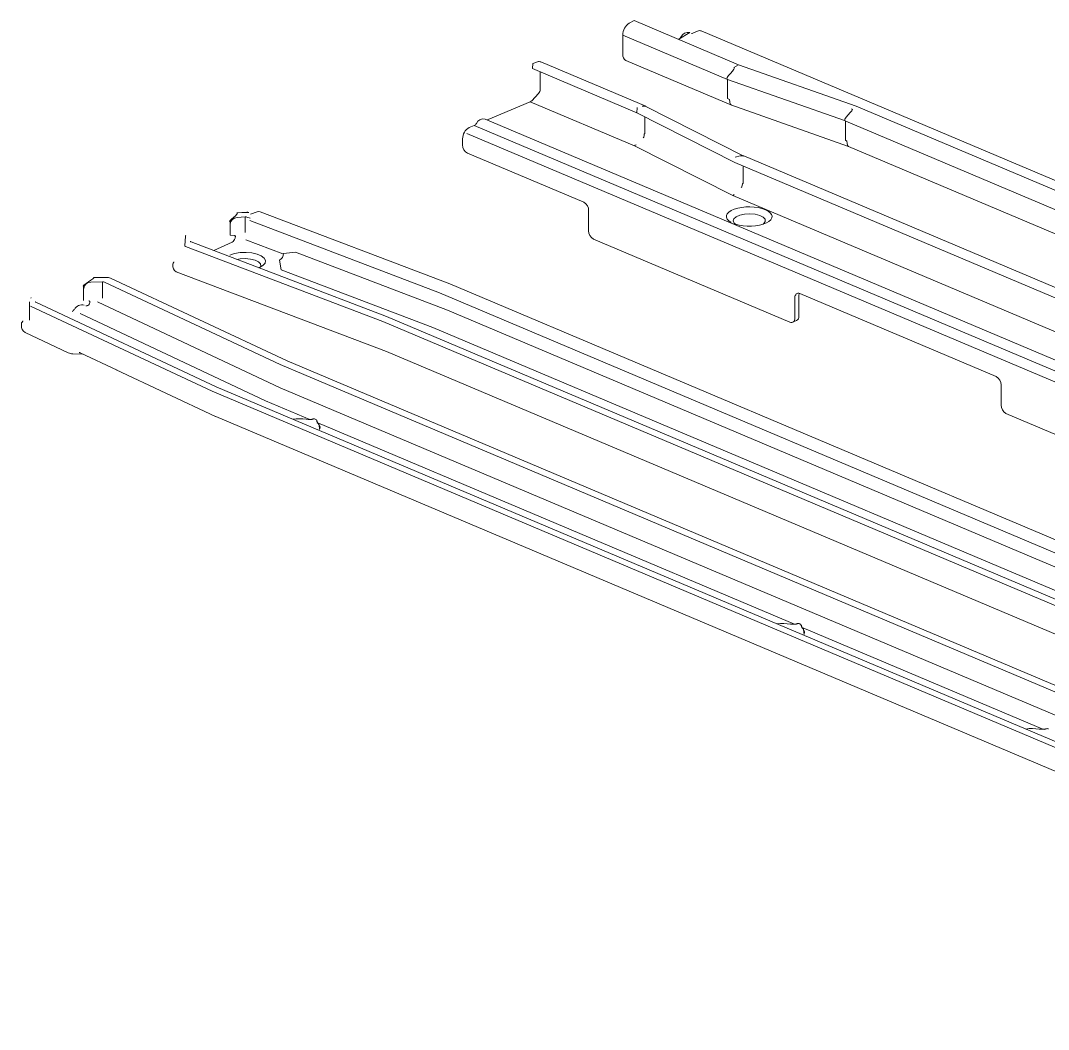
# Model space of a CAD drawing. Header units: metres. Extents: x -30.9 to 24.7, y -10.3 to 6.8.
# Drawn here: x -7.088 to -5.85, y 5.355 to 6.571 of the extents above; entities that cross this region are included whole.
import ezdxf

# ---------------------------------------------------------------- set-up
doc = ezdxf.new("R2010")
doc.units = ezdxf.units.M
doc.header["$MEASUREMENT"] = 0
doc.layers.add('PDF_Working_Num_Penna__7_Num_Penna__7', color=7, linetype='Continuous', lineweight=18)

msp = doc.modelspace()

# ---------------------------------------------------------------- linework, layer by layer
at = {"layer": 'PDF_Working_Num_Penna__7_Num_Penna__7', "color": 7, "linetype": 'Continuous', "lineweight": 18, "flags": 128}
for points in [[(-6.3625, 6.553, -0.256422), (-6.3546, 6.5674), (-6.3487, 6.5706)], [(-6.2361, 6.4996), (-6.3625, 6.553), (-6.3625, 6.5299, 0.305809), (-6.3586, 6.5223), (-6.2324, 6.469)], [(-4.2367, 5.6997), (-6.2679, 6.5581, 0.204279), (-6.2722, 6.5579), (-6.2782, 6.5553, -0.105156), (-6.2795, 6.5551)], [(-6.3348, 6.4673), (-6.461, 6.5207, 0.180513), (-6.465, 6.5208), (-6.4709, 6.5189), (-6.4713, 6.5127)], [(-6.4738, 6.4727, 0.10334), (-6.472, 6.474), (-6.464, 6.4825, 0.18427), (-6.4618, 6.488), (-6.4618, 6.5087)], [(-6.23, 6.3597), (-6.3482, 6.4196), (-6.4738, 6.4727), (-6.5247, 6.4512, -0.107798), (-6.5259, 6.4509)], [(-4.3848, 5.5715, 0.024118), (-4.3855, 5.5715, 0.016941), (-4.3867, 5.5712), (-4.389, 5.5704, -0.011179), (-4.3916, 5.5694, -0.028087), (-4.3974, 5.5678, -0.023401), (-4.4043, 5.5666, -0.021638), (-4.4118, 5.566, -0.020486), (-4.4197, 5.566, -0.021924), (-4.4274, 5.5666, -0.023934), (-4.4344, 5.5679, -0.029666), (-4.4404, 5.5696, -0.007472), (-4.4425, 5.5704), (-6.5282, 6.4519, 0.361679), (-6.5387, 6.4465, -0.146899), (-6.5414, 6.4441)], [(-4.4556, 5.5627), (-6.5414, 6.4441), (-6.5474, 6.4416, 0.276822), (-6.5553, 6.4282), (-6.5553, 6.4208, 0.276458), (-6.5494, 6.4107), (-6.4094, 6.3516, -0.27658), (-6.4035, 6.3415), (-6.4035, 6.3173, 0.276854), (-6.3976, 6.3072), (-6.161, 6.2072), (-6.1599, 6.2069), (-6.1588, 6.2068), (-6.1577, 6.2071), (-6.1568, 6.2077), (-6.1561, 6.2085), (-6.1555, 6.2096), (-6.1552, 6.2109), (-6.1551, 6.2123), (-6.1551, 6.2365), (-6.155, 6.238), (-6.1546, 6.2393), (-6.1541, 6.2403), (-6.1534, 6.2412), (-6.1525, 6.2417), (-6.1514, 6.242), (-6.1503, 6.242), (-6.1492, 6.2416), (-5.9126, 6.1416, -0.276976), (-5.9067, 6.1316), (-5.9067, 6.1073, 0.276336), (-5.9008, 6.0972), (-5.6642, 5.9973)], [(-6.5708, 6.2534), (-6.7993, 6.3403, 0.170806), (-6.8028, 6.3403), (-6.811, 6.3374)], [(-6.8302, 6.3118), (-6.8354, 6.3119), (-6.8354, 6.3197, 0.013265), (-6.8354, 6.3204), (-6.8354, 6.3281)], [(-6.8113, 6.3323), (-6.8151, 6.3337, 0.101133), (-6.8174, 6.334), (-6.8269, 6.3334, 0.387576), (-6.8352, 6.3253)], [(-6.8891, 6.311), (-6.8901, 6.2993), (-6.8901, 6.299), (-6.8899, 6.2988), (-6.8898, 6.2987), (-6.8896, 6.2986), (-6.8894, 6.2985), (-6.8892, 6.2984), (-6.6514, 6.2079), (-4.8439, 5.444, -0.062185), (-4.8382, 5.4406, 0.00813), (-4.8385, 5.4367), (-4.8417, 5.3968, 0.044502), (-4.8416, 5.3924, 0.000949), (-4.8415, 5.3913, 0.005666), (-4.841, 5.3876)], [(-6.8293, 6.3083, -0.185501), (-6.8331, 6.3037), (-6.855, 6.2934)], [(-4.787, 5.4545), (-4.7985, 5.4545), (-4.8152, 5.4616), (-4.8425, 5.4618), (-6.591, 6.2008), (-6.7737, 6.2703), (-6.7757, 6.2818, 0.264575), (-6.7712, 6.29), (-6.7566, 6.2914), (-6.5734, 6.2217), (-4.8244, 5.4825), (-4.8105, 5.4697, -0.275972), (-4.8152, 5.4616)], [(-6.9044, 6.2768), (-6.9044, 6.2763, 0.315945), (-6.9002, 6.268), (-6.6471, 6.1717)], [(-7.0114, 6.2477, -0.4045), (-7.0031, 6.2555), (-6.9889, 6.2558, -0.111406), (-6.9867, 6.2554), (-6.7749, 6.156), (-4.9611, 5.3895, 0.0104), (-4.96, 5.3891, 0.025107), (-4.958, 5.3886, 0.014943), (-4.9558, 5.3883), (-4.9539, 5.388), (-4.9531, 5.3878)], [(-4.947, 5.3922, 0.05338), (-4.953, 5.3936, 0.030576), (-4.9584, 5.3963), (-6.7667, 6.1605), (-6.9795, 6.2604, 0.110184), (-6.984, 6.2612), (-7.0001, 6.2609)], [(-7.0119, 6.2333), (-7.0119, 6.2403, 0.044979), (-7.0118, 6.242), (-7.0118, 6.2506)], [(-6.1578, 6.2071), (-6.153, 6.2091, 0.307268), (-6.1504, 6.2143), (-6.1504, 6.2385, -0.119092), (-6.1497, 6.2418)], [(-5.0744, 5.3685, 0.020825), (-5.0775, 5.37), (-5.1634, 5.4063), (-5.1706, 5.4186), (-6.8522, 6.1292), (-7.0695, 6.2313)], [(-7.0866, 6.2058), (-7.0866, 6.2031, 0.294213), (-7.0823, 6.1947), (-7.0303, 6.1703, 0.103816), (-7.025, 6.1691), (-7.0127, 6.1687), (-7.025, 6.1691)], [(-6.6468, 6.2141), (-4.8312, 5.4467), (-4.835, 5.3966, 0.094842), (-4.8345, 5.3921)]]:
    msp.add_lwpolyline(points, format="xyb", dxfattribs=at)
for points in [[(-6.3487, 6.5706), (-6.2229, 6.5174), (-6.2285, 6.5142)], [(-6.4713, 6.5127), (-6.3456, 6.4596), (-6.3451, 6.4658)], [(-6.223, 6.5174), (-6.0811, 6.4675), (-4.2748, 5.7041)], [(-6.2361, 6.4765), (-6.2361, 6.4996)], [(-6.2361, 6.4996), (-6.0943, 6.4497)], [(-6.2165, 6.4073), (-6.3345, 6.4672)], [(-6.2321, 6.4689), (-6.0905, 6.419)], [(-6.3456, 6.4596), (-6.2274, 6.3997), (-4.4212, 5.6363)], [(-6.3357, 6.4346), (-6.3357, 6.4546)], [(-6.0943, 6.4266), (-6.0943, 6.4497)], [(-6.0936, 6.4492), (-4.2879, 5.6861)], [(-4.3864, 5.5203), (-6.5502, 6.4347)], [(-6.0906, 6.419), (-4.2847, 5.6558)], [(-4.4109, 5.6443), (-6.2167, 6.4074)], [(-6.2175, 6.3747), (-6.2175, 6.3955)], [(-6.23, 6.3597), (-4.4246, 5.5967), (-4.4116, 5.5969)], [(-6.8174, 6.3153), (-6.8174, 6.334)], [(-6.8115, 6.3295), (-6.583, 6.2426), (-4.8993, 5.5311)], [(-6.1931, 6.3254), (-6.1926, 6.3259), (-6.1907, 6.3285), (-6.191, 6.3312), (-6.1933, 6.3337), (-6.1975, 6.3358), (-6.203, 6.3372), (-6.2093, 6.3377), (-6.2157, 6.3374), (-6.2214, 6.3362), (-6.226, 6.3343), (-6.2288, 6.3318), (-6.2296, 6.3291), (-6.2283, 6.3265), (-6.2267, 6.3251)], [(-6.6468, 6.2141), (-6.8823, 6.3038), (-6.8825, 6.3039), (-6.8827, 6.304), (-6.8829, 6.3041), (-6.883, 6.3042), (-6.8832, 6.3045), (-6.8832, 6.3047)], [(-6.8166, 6.3065), (-6.7718, 6.2894)], [(-6.8009, 6.2728), (-6.8001, 6.2731), (-6.7958, 6.2756), (-6.7933, 6.2784), (-6.7928, 6.2814), (-6.7944, 6.2843), (-6.7978, 6.287), (-6.8028, 6.2891), (-6.8091, 6.2906), (-6.8161, 6.2912), (-6.8232, 6.291), (-6.8299, 6.2899), (-6.8356, 6.2881)], [(-6.7989, 6.2737), (-6.7985, 6.2746), (-6.7988, 6.2773), (-6.8011, 6.2798), (-6.8053, 6.2819), (-6.8108, 6.2833), (-6.8171, 6.2838), (-6.8234, 6.2835), (-6.8272, 6.2828)], [(-6.9889, 6.2362), (-6.9889, 6.2558)], [(-4.8815, 5.5394), (-6.5707, 6.2533)], [(-7.0772, 6.2315), (-7.0772, 6.2096)], [(-6.9953, 6.2317), (-6.7749, 6.1282)], [(-6.857, 6.1239), (-7.0758, 6.2266)], [(-7.0159, 6.2176), (-6.7929, 6.1126)], [(-7.0158, 6.1701), (-6.9716, 6.1495)], [(-6.6472, 6.1717), (-4.8408, 5.4083)], [(-6.9725, 6.1498), (-6.8529, 6.0936)], [(-5.1753, 5.4132), (-6.857, 6.1239)], [(-6.7749, 6.1282), (-4.964, 5.3629)], [(-6.7929, 6.1126), (-6.7392, 6.0899)], [(-6.8527, 6.0935), (-5.1054, 5.3551)], [(-6.7296, 6.086), (-6.1555, 5.8434)], [(-6.1464, 5.8394), (-5.8564, 5.7168)]]:
    msp.add_lwpolyline(points, dxfattribs=at)
for points in [[(-6.2818, 6.556, 0.361679), (-6.2923, 6.5507, -0.147842), (-6.2949, 6.5483)], [(-6.8272, 6.3388), (-6.8153, 6.3396, -0.103077), (-6.813, 6.3393)], [(-7.0061, 6.2278, -0.067247), (-7.0075, 6.2271)]]:
    msp.add_lwpolyline(points, format="xyb", close=True, dxfattribs=at)
for points in [[(-6.2209, 6.4076), (-6.227, 6.4059)], [(-7.0749, 6.237), (-7.0752, 6.2368), (-7.0755, 6.2363)], [(-7.0695, 6.2313), (-7.0697, 6.2314), (-7.0699, 6.2315), (-7.07, 6.2316), (-7.0702, 6.2318)], [(-6.7283, 6.0836), (-6.727, 6.0807), (-6.7276, 6.0777)], [(-6.1448, 5.837), (-6.1434, 5.8341), (-6.1441, 5.8311)]]:
    msp.add_lwpolyline(points, close=True, dxfattribs=at)
at = {"layer": 'PDF_Working_Num_Penna__7_Num_Penna__7', "color": 7, "linetype": 'Continuous', "lineweight": 18}
for centre, radius, start, end in [((-6.8326, 6.31), 0.00353, 350.1575, 6.4126), ((-7.0138, 6.218), 0.01, 74.055, 153.6315), ((-6.752, 6.0332), 0.0576, 81.8921, 97.8942), ((-6.7384, 6.0969), 0.00693, 277.1425, 282.1536), ((-6.7371, 6.0922), 0.00206, 293.5945, 297.0978), ((-6.7339, 6.0859), 0.00498, 109.0297, 117.1111), ((-6.7347, 6.0854), 0.00538, 69.8999, 87.5615), ((-6.7264, 6.0891), 0.00464, 199.7384, 205.5013), ((-6.1685, 5.7859), 0.0582, 81.9664, 97.7771), ((-6.1494, 5.837), 0.00746, 110.3763, 115.7645), ((-6.151, 5.8393), 0.00488, 69.1975, 88.6709), ((-5.8688, 5.66), 0.0576, 81.9134, 97.9156), ((-5.8568, 5.7376), 0.021, 274.3705, 276.7354), ((-5.8528, 5.7166), 0.000566, 112.066, 123.7285), ((-5.8515, 5.7125), 0.00501, 69.0247, 88.0304)]:
    msp.add_arc(centre, radius, start, end, dxfattribs=at)
msp.add_ellipse((-6.2101, 6.3345), major_axis=(-0.0275, 0), ratio=0.422668, start_param=0.919856, end_param=6.93366, dxfattribs=at)
for points in [[(-6.2285, 6.5142), (-6.2236, 6.5142), (-6.2419, 6.4996), (-6.2361, 6.4996)], [(-6.2361, 6.4765), (-6.2319, 6.4765), (-6.2344, 6.4687), (-6.2315, 6.4687)], [(-6.3345, 6.4672), (-6.333, 6.4672), (-6.3407, 6.4675), (-6.339, 6.4675)], [(-6.0867, 6.4642), (-6.0818, 6.4642), (-6.1001, 6.4497), (-6.0943, 6.4497)], [(-6.338, 6.4292), (-6.336, 6.4292), (-6.3376, 6.4346), (-6.3357, 6.4346)], [(-6.0943, 6.4266), (-6.0906, 6.4266), (-6.0931, 6.419), (-6.0906, 6.419)], [(-6.3482, 6.4196), (-6.3475, 6.4196), (-6.3472, 6.4209), (-6.3463, 6.4209)], [(-6.2167, 6.4074), (-6.2153, 6.4074), (-6.2224, 6.4076), (-6.2209, 6.4076)], [(-6.2198, 6.3693), (-6.2178, 6.3693), (-6.2194, 6.3747), (-6.2175, 6.3747)], [(-6.23, 6.3597), (-6.2294, 6.3597), (-6.229, 6.3609), (-6.2282, 6.3609)], [(-6.8272, 6.3388), (-6.8227, 6.3388), (-6.8399, 6.3281), (-6.8354, 6.3281)], [(-6.8889, 6.3118), (-6.8886, 6.3118), (-6.8894, 6.311), (-6.8891, 6.311)], [(-6.8297, 6.3116), (-6.8295, 6.3116), (-6.8304, 6.3118), (-6.8302, 6.3118)], [(-6.8293, 6.3112), (-6.829, 6.3112), (-6.8299, 6.3116), (-6.8297, 6.3116)], [(-6.829, 6.3104), (-6.8287, 6.3104), (-6.8295, 6.3112), (-6.8293, 6.3112)], [(-6.8293, 6.3083), (-6.829, 6.3083), (-6.8294, 6.3094), (-6.8291, 6.3094)], [(-6.9031, 6.28), (-6.9021, 6.28), (-6.9056, 6.2768), (-6.9044, 6.2768)], [(-7.0001, 6.2609), (-6.9956, 6.2609), (-7.0162, 6.2506), (-7.0118, 6.2506)], [(-7.0061, 6.2278), (-7.0057, 6.2278), (-7.0057, 6.2287), (-7.0052, 6.2287)], [(-7.005, 6.2327), (-7.0048, 6.2327), (-7.0057, 6.2329), (-7.0055, 6.2329)], [(-7.0046, 6.2324), (-7.0044, 6.2324), (-7.0052, 6.2327), (-7.005, 6.2327)], [(-7.0052, 6.2287), (-7.0048, 6.2287), (-7.005, 6.2298), (-7.0046, 6.2298)], [(-7.0043, 6.2317), (-7.0041, 6.2317), (-7.0048, 6.2324), (-7.0046, 6.2324)], [(-7.0043, 6.2309), (-7.004, 6.2309), (-7.0046, 6.2317), (-7.0043, 6.2317)], [(-7.0046, 6.2298), (-7.0042, 6.2298), (-7.0046, 6.2309), (-7.0043, 6.2309)], [(-7.0255, 6.2202), (-7.0245, 6.2202), (-7.0241, 6.2225), (-7.0228, 6.2225)], [(-7.0093, 6.2268), (-7.0088, 6.2268), (-7.0083, 6.227), (-7.0076, 6.227)], [(-7.0852, 6.2089), (-7.0841, 6.2089), (-7.0878, 6.2058), (-7.0866, 6.2058)], [(-7.0157, 6.1701), (-7.0152, 6.1701), (-7.0172, 6.1706), (-7.0168, 6.1706)], [(-7.0168, 6.1706), (-7.0167, 6.1706), (-7.0171, 6.1708), (-7.017, 6.1708)], [(-6.7384, 6.0899), (-6.7366, 6.0899), (-6.7458, 6.0902), (-6.7439, 6.0902)], [(-6.7375, 6.09), (-6.7372, 6.09), (-6.7387, 6.0899), (-6.7384, 6.0899)], [(-6.7363, 6.0903), (-6.7361, 6.0903), (-6.7371, 6.0901), (-6.7369, 6.0901)], [(-6.7356, 6.0906), (-6.7352, 6.0906), (-6.7348, 6.0908), (-6.7345, 6.0908)], [(-6.7328, 6.0904), (-6.7323, 6.0904), (-6.732, 6.0896), (-6.7315, 6.0896)], [(-6.7283, 6.0836), (-6.7272, 6.0836), (-6.7316, 6.0865), (-6.7303, 6.0865)], [(-6.7315, 6.0896), (-6.7312, 6.0896), (-6.7313, 6.089), (-6.731, 6.089)], [(-6.731, 6.089), (-6.7308, 6.089), (-6.7311, 6.0883), (-6.7309, 6.0883)], [(-6.7307, 6.0875), (-6.7306, 6.0875), (-6.731, 6.088), (-6.7308, 6.088)], [(-6.7309, 6.0883), (-6.7308, 6.0883), (-6.7309, 6.0881), (-6.7308, 6.0881)], [(-6.7303, 6.0865), (-6.7301, 6.0865), (-6.7308, 6.0871), (-6.7306, 6.0871)], [(-6.152, 5.844), (-6.1517, 5.844), (-6.1513, 5.8441), (-6.1509, 5.8441)], [(-6.1548, 5.8433), (-6.153, 5.8433), (-6.1623, 5.8436), (-6.1604, 5.8436)], [(-6.154, 5.8434), (-6.1537, 5.8434), (-6.1551, 5.8433), (-6.1548, 5.8433)], [(-6.1534, 5.8435), (-6.1532, 5.8435), (-6.1541, 5.8434), (-6.154, 5.8434)], [(-6.1528, 5.8437), (-6.1526, 5.8437), (-6.1536, 5.8435), (-6.1534, 5.8435)], [(-6.1527, 5.8437), (-6.1526, 5.8437), (-6.1528, 5.8437), (-6.1528, 5.8437)], [(-6.1493, 5.8438), (-6.1488, 5.8438), (-6.1485, 5.843), (-6.148, 5.843)], [(-6.1448, 5.837), (-6.1437, 5.837), (-6.1481, 5.8399), (-6.1468, 5.8399)], [(-6.148, 5.843), (-6.1477, 5.843), (-6.1478, 5.8423), (-6.1475, 5.8423)], [(-6.1475, 5.8423), (-6.1473, 5.8423), (-6.1476, 5.8417), (-6.1473, 5.8417)], [(-6.1472, 5.8409), (-6.1471, 5.8409), (-6.1475, 5.8414), (-6.1473, 5.8414)], [(-6.1473, 5.8417), (-6.1473, 5.8417), (-6.1474, 5.8415), (-6.1473, 5.8415)], [(-6.147, 5.8405), (-6.1469, 5.8405), (-6.1474, 5.8409), (-6.1472, 5.8409)], [(-6.1468, 5.8399), (-6.1465, 5.8399), (-6.1473, 5.8405), (-6.147, 5.8405)], [(-5.8552, 5.7167), (-5.8533, 5.7167), (-5.8626, 5.717), (-5.8607, 5.717)], [(-5.8537, 5.7169), (-5.8535, 5.7169), (-5.8545, 5.7168), (-5.8543, 5.7168)], [(-5.8531, 5.7171), (-5.8529, 5.7171), (-5.8539, 5.7169), (-5.8537, 5.7169)], [(-5.853, 5.7171), (-5.8528, 5.7171), (-5.8526, 5.7174), (-5.8524, 5.7174)], [(-5.8524, 5.7174), (-5.852, 5.7174), (-5.8516, 5.7175), (-5.8513, 5.7175)]]:
    msp.add_open_spline(points, degree=3, dxfattribs=at)

doc.saveas('drawing.dxf')
